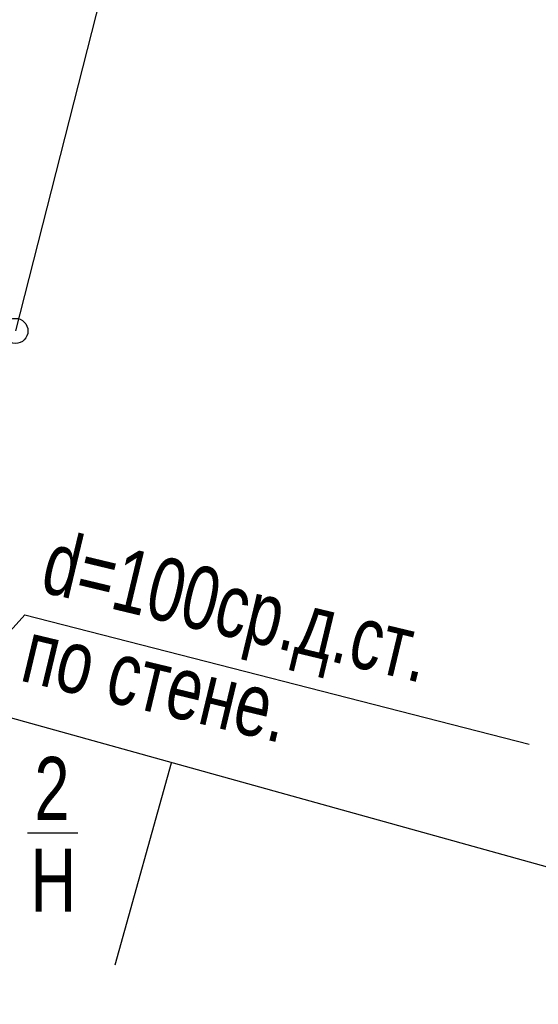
# Model space of a CAD drawing. Extents: x 10098 to 11902, y 8648 to 10202.
# Drawn here: x 11397.31 to 11405.55, y 9031.63 to 9047.27 of the extents above; entities that cross this region are included whole.
import ezdxf
from ezdxf.enums import TextEntityAlignment as Align

# ---------------------------------------------------------------- set-up
doc = ezdxf.new("R2010")
doc.units = 0
for name, color, linetype in [('20_Строения', 7, 'Continuous'), ('38_Высотные_отметки', 7, 'Continuous'), ('Подписи_зданий', 7, 'Continuous')]:
    doc.layers.add(name, color=color, linetype=linetype)
doc.layers.add('5_Газопровод', color=16, linetype='Continuous', lineweight=30)
doc.layers.add('6_Теплопровод', color=3, linetype='Continuous', lineweight=30)
doc.styles.add('mggt', font='russian_1251.shx', dxfattribs={"width": 0.75, "oblique": 18, "height": 1})

msp = doc.modelspace()

# ---------------------------------------------------------------- linework, layer by layer
at = {"layer": '20_Строения', "color": 8, "linetype": 'Continuous', "lineweight": 15}
for points in [[(11380.9, 9046.494), (11381.37, 9048.335), (11379.819, 9048.73), (11381.344, 9054.709), (11399.232, 9050.148), (11397.238, 9042.328)], [(11413.526, 9031.633), (11395.877, 9036.535)]]:
    msp.add_lwpolyline(points, dxfattribs=at)
at = {"layer": '20_Строения', "color": 8, "linetype": 'Continuous', "lineweight": 15, "flags": 128}
msp.add_lwpolyline([(11398.826, 9032.261), (11399.717, 9035.468)], dxfattribs=at)
at = {"layer": '38_Высотные_отметки', "color": 8, "lineweight": 9}
msp.add_circle((11397.238, 9042.328, 140.092), 0.2, dxfattribs=at)
at = {"layer": '5_Газопровод', "color": 8, "linetype": 'Continuous', "lineweight": 15}
msp.add_lwpolyline([(11395.147, 9035.337), (11397.388, 9037.818), (11405.402, 9035.762)], dxfattribs=at)
at = {"layer": 'Подписи_зданий', "color": 8, "linetype": 'Continuous', "lineweight": 15}
msp.add_line((11397.43, 9034.356), (11398.23, 9034.356), dxfattribs=at)

# ---------------------------------------------------------------- texts
at = {"layer": '5_Газопровод', "color": 8, "linetype": 'Continuous', "lineweight": 15, "style": 'mggt', "width": 0.75}
for s, p in [('d=100ср.д.ст.', (11397.605, 9038.195)), ('по стене.', (11397.287, 9036.78))]:
    msp.add_text(s, height=1, rotation=346.5057, dxfattribs=at).set_placement(p)
at = {"layer": '6_Теплопровод', "color": 8, "linetype": 'Continuous', "lineweight": 15, "style": 'mggt', "width": 0.75}
msp.add_text('по пов-ти.', height=1, rotation=340.4073, dxfattribs=at).set_placement((11403.99, 9048.765), align=Align.MIDDLE_LEFT)
at = {"layer": 'Подписи_зданий', "color": 8, "linetype": 'Continuous', "lineweight": 15, "style": 'mggt', "width": 0.75}
for s, p in [('2', (11397.54, 9034.562)), ('Н', (11397.479, 9033.106))]:
    msp.add_text(s, height=1, dxfattribs=at).set_placement(p)

doc.saveas('drawing.dxf')
